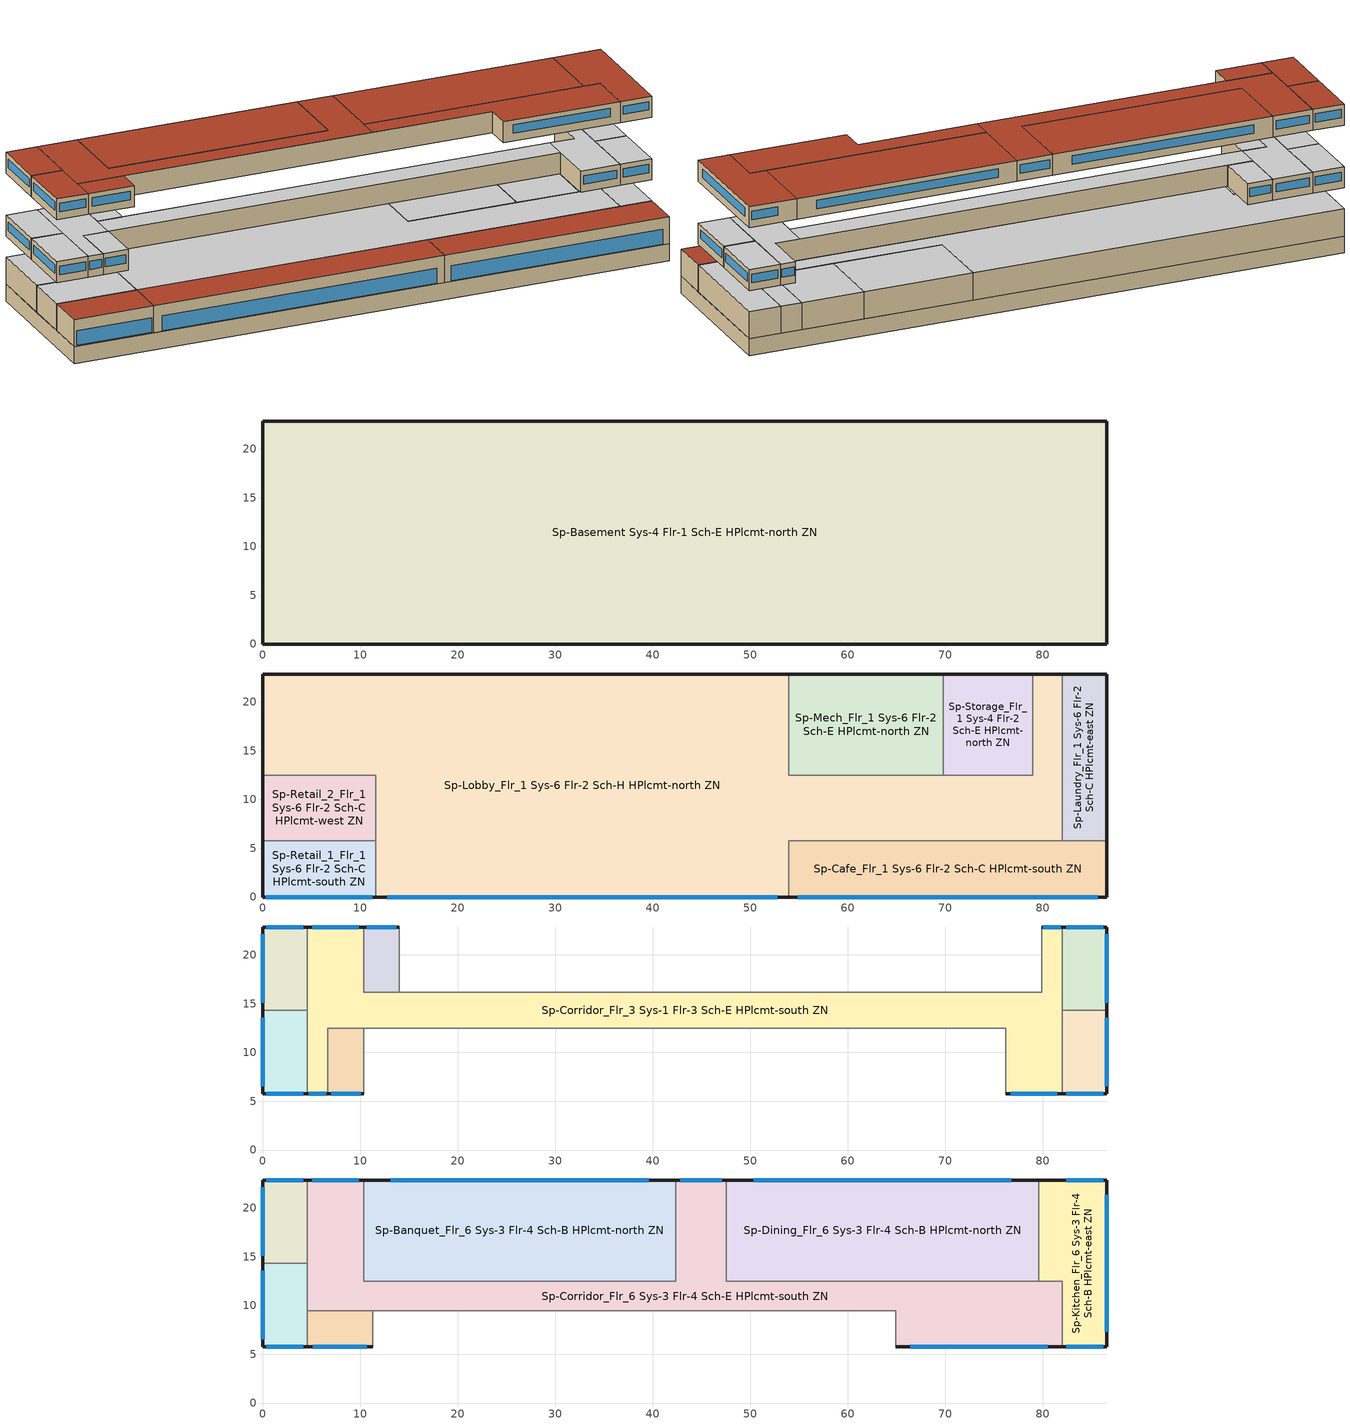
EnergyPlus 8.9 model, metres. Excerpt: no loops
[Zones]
Sp-Basement Sys-4 Flr-1 Sch-E HPlcmt-north ZN
 floor ground (BTAP-Grnd-Floor-Mass:U-0.757): 86.56,22.86 86.56,0 0,0 0,22.86 z-2.44
 wall ground (BTAP-Grnd-Roof-Mass:U-0.568): 86.56,0 86.56,22.86 0,22.86 0,0 86.56,0 z-2.44:0
Sp-Cafe_Flr_1 Sys-6 Flr-2 Sch-C HPlcmt-south ZN
 floor to Sp-Basement Sys-4 Flr-1 Sch-E HPlcmt-north ZN (BTAP-Int-Floor): 86.56,5.79 86.56,0 53.95,0 53.95,5.79 z0
 wall outside (BTAP-Ext-Wall-Mass:U-0.315): 53.95,0 86.56,0 86.56,5.79 z0:3.96
 wall to Sp-Lobby_Flr_1 Sys-6 Flr-2 Sch-H HPlcmt-north ZN (BTAP-Int-Wall): 81.99,5.79 53.95,5.79 53.95,0 z0:3.96
 wall to Sp-Laundry_Flr_1 Sys-6 Flr-2 Sch-C HPlcmt-east ZN (BTAP-Int-Wall): 86.56,5.79 81.99,5.79 z0:3.96
 window (BTAP-Ext-DaylightDiffuser:U=0.240 SHGC=0.600): 54.88,0 85.63,0 z0.15:2.29
 roof outside (BTAP-Ext-Roof-Metal:U-0.227): 86.56,0 86.56,5.79 53.95,5.79 53.95,0 z3.96
Sp-Laundry_Flr_1 Sys-6 Flr-2 Sch-C HPlcmt-east ZN
 floor to Sp-Basement Sys-4 Flr-1 Sch-E HPlcmt-north ZN (BTAP-Int-Floor): 86.56,22.86 86.56,5.79 81.99,5.79 81.99,22.86 z0
 wall outside (BTAP-Ext-Wall-Mass:U-0.315): 86.56,5.79 86.56,22.86 81.99,22.86 z0:3.96
 wall to Sp-Lobby_Flr_1 Sys-6 Flr-2 Sch-H HPlcmt-north ZN (BTAP-Int-Wall): 81.99,22.86 81.99,5.79 z0:3.96
 ceiling adiabatic (BTAP-Int-Wall): 86.56,5.79 86.56,22.86 81.99,22.86 81.99,5.79 z3.96
Sp-Lobby_Flr_1 Sys-6 Flr-2 Sch-H HPlcmt-north ZN
 floor to Sp-Basement Sys-4 Flr-1 Sch-E HPlcmt-north ZN (BTAP-Int-Floor): 53.95,22.86 53.95,0 11.58,0 11.58,12.5 0,12.5 0,22.86 z0; 81.99,22.86 81.99,5.79 53.95,5.79 53.95,12.5 78.94,12.5 78.94,22.86 z0
 wall outside (BTAP-Ext-Wall-Mass:U-0.315): 53.95,22.86 0,22.86 0,12.5 / 11.58,0 53.95,0 / 81.99,22.86 78.94,22.86 z0:3.96
 wall to Sp-Mech_Flr_1 Sys-6 Flr-2 Sch-E HPlcmt-north ZN (BTAP-Int-Wall): 69.8,12.5 53.95,12.5 53.95,22.86 z0:3.96
 wall to Sp-Retail_2_Flr_1 Sys-6 Flr-2 Sch-C HPlcmt-west ZN (BTAP-Int-Wall): 0,12.5 11.58,12.5 11.58,5.79 z0:3.96
 wall to Sp-Retail_1_Flr_1 Sys-6 Flr-2 Sch-C HPlcmt-south ZN (BTAP-Int-Wall): 11.58,5.79 11.58,0 z0:3.96
 wall to Sp-Storage_Flr_1 Sys-4 Flr-2 Sch-E HPlcmt-north ZN (BTAP-Int-Wall): 78.94,22.86 78.94,12.5 69.8,12.5 z0:3.96
 window (BTAP-Ext-DaylightDiffuser:U=0.240 SHGC=0.600): 12.79,0 52.74,0 z0.15:2.29
 ceiling adiabatic (BTAP-Int-Wall): 81.99,5.79 81.99,22.86 78.94,22.86 78.94,12.5 53.95,12.5 53.95,22.86 0,22.86 0,12.5 11.58,12.5 11.58,5.79 z3.96
 roof outside (BTAP-Ext-Roof-Metal:U-0.227): 53.95,0 53.95,5.79 11.58,5.79 11.58,0 z3.96
Sp-Mech_Flr_1 Sys-6 Flr-2 Sch-E HPlcmt-north ZN
 floor to Sp-Basement Sys-4 Flr-1 Sch-E HPlcmt-north ZN (BTAP-Int-Floor): 69.8,22.86 69.8,12.5 53.95,12.5 53.95,22.86 z0
 wall outside (BTAP-Ext-Wall-Mass:U-0.315): 69.8,22.86 53.95,22.86 z0:3.96
 wall to Sp-Storage_Flr_1 Sys-4 Flr-2 Sch-E HPlcmt-north ZN (BTAP-Int-Wall): 69.8,12.5 69.8,22.86 z0:3.96
 ceiling adiabatic (BTAP-Int-Wall): 69.8,12.5 69.8,22.86 53.95,22.86 53.95,12.5 z3.96
Sp-Retail_1_Flr_1 Sys-6 Flr-2 Sch-C HPlcmt-south ZN
 floor to Sp-Basement Sys-4 Flr-1 Sch-E HPlcmt-north ZN (BTAP-Int-Floor): 11.58,5.79 11.58,0 0,0 0,5.79 z0
 wall outside (BTAP-Ext-Wall-Mass:U-0.315): 0,5.79 0,0 11.58,0 z0:3.96
 wall to Sp-Retail_2_Flr_1 Sys-6 Flr-2 Sch-C HPlcmt-west ZN (BTAP-Int-Wall): 11.58,5.79 0,5.79 z0:3.96
 window (BTAP-Ext-DaylightDiffuser:U=0.240 SHGC=0.600): 0.33,0 11.25,0 z0.15:2.29
 roof outside (BTAP-Ext-Roof-Metal:U-0.227): 11.58,0 11.58,5.79 0,5.79 0,0 z3.96
Sp-Retail_2_Flr_1 Sys-6 Flr-2 Sch-C HPlcmt-west ZN
 floor to Sp-Basement Sys-4 Flr-1 Sch-E HPlcmt-north ZN (BTAP-Int-Floor): 11.58,12.5 11.58,5.79 0,5.79 0,12.5 z0
 wall outside (BTAP-Ext-Wall-Mass:U-0.315): 0,12.5 0,5.79 z0:3.96
 ceiling adiabatic (BTAP-Int-Wall): 11.58,5.79 11.58,12.5 0,12.5 0,5.79 z3.96
Sp-Storage_Flr_1 Sys-4 Flr-2 Sch-E HPlcmt-north ZN
 floor to Sp-Basement Sys-4 Flr-1 Sch-E HPlcmt-north ZN (BTAP-Int-Floor): 78.94,22.86 78.94,12.5 69.8,12.5 69.8,22.86 z0
 wall outside (BTAP-Ext-Wall-Mass:U-0.315): 78.94,22.86 69.8,22.86 z0:3.96
 ceiling adiabatic (BTAP-Int-Wall): 78.94,12.5 78.94,22.86 69.8,22.86 69.8,12.5 z3.96
Sp-Corridor_Flr_3 Sys-1 Flr-3 Sch-E HPlcmt-south ZN
 floor adiabatic (BTAP-Int-Wall): 10.36,22.86 10.36,12.5 6.71,12.5 6.71,5.79 4.57,5.79 4.57,22.86 z7.01; 76.2,16.15 76.2,12.5 10.36,12.5 10.36,16.15 z7.01; 81.99,22.86 81.99,5.79 76.2,5.79 76.2,16.15 79.86,16.15 79.86,22.86 z7.01
 wall outside (BTAP-Ext-Wall-Mass:U-0.315): 10.36,22.86 4.57,22.86 / 4.57,5.79 6.71,5.79 / 81.99,22.86 79.86,22.86 / 76.2,5.79 81.99,5.79 z7.01:10.06
 wall adiabatic (BTAP-Int-Wall): 79.86,22.86 79.86,16.15 14.02,16.15 10.36,16.15 10.36,22.86 / 6.71,5.79 6.71,12.5 10.36,12.5 76.2,12.5 76.2,5.79 z7.01:10.06
 wall to Sp-Room_5_Flr_3 Sys-1 Flr-3 Sch-F HPlcmt-east ZN (BTAP-Int-Wall): 81.99,5.79 81.99,14.33 z7.01:10.06
 wall to Sp-Room_1_Flr_3 Sys-1 Flr-3 Sch-F HPlcmt-west ZN (BTAP-Int-Wall): 4.57,14.33 4.57,5.79 z7.01:10.06
 wall to Sp-Room_6_Flr_3 Sys-1 Flr-3 Sch-F HPlcmt-east ZN (BTAP-Int-Wall): 81.99,14.33 81.99,22.86 z7.01:10.06
 wall to Sp-Room_2_Flr_3 Sys-1 Flr-3 Sch-F HPlcmt-west ZN (BTAP-Int-Wall): 4.57,22.86 4.57,14.33 z7.01:10.06
 window (BTAP-Ext-DaylightDiffuser:U=0.240 SHGC=0.600): 9.86,22.86 5.08,22.86 / 4.76,5.79 6.52,5.79 / 81.81,22.86 80.04,22.86 / 76.71,5.79 81.48,5.79 z8.11:9.33
 ceiling adiabatic (BTAP-Int-Wall): 6.71,5.79 6.71,12.5 10.36,12.5 10.36,22.86 4.57,22.86 4.57,5.79 z10.06; 76.2,12.5 76.2,16.15 10.36,16.15 10.36,12.5 z10.06; 81.99,5.79 81.99,22.86 79.86,22.86 79.86,16.15 76.2,16.15 76.2,5.79 z10.06
Sp-Room_1_Flr_3 Sys-1 Flr-3 Sch-F HPlcmt-west ZN
 floor adiabatic (BTAP-Int-Wall): 4.57,14.33 4.57,5.79 0,5.79 0,14.33 z7.01
 wall outside (BTAP-Ext-Wall-Mass:U-0.315): 0,14.33 0,5.79 4.57,5.79 z7.01:10.06
 wall to Sp-Room_2_Flr_3 Sys-1 Flr-3 Sch-F HPlcmt-west ZN (BTAP-Int-Wall): 4.57,14.33 0,14.33 z7.01:10.06
 window (BTAP-Ext-DaylightDiffuser:U=0.240 SHGC=0.600): 0.4,5.79 4.17,5.79 / 0,13.58 0,6.54 z8.11:9.33
 ceiling adiabatic (BTAP-Int-Wall): 4.57,5.79 4.57,14.33 0,14.33 0,5.79 z10.06
Sp-Room_2_Flr_3 Sys-1 Flr-3 Sch-F HPlcmt-west ZN
 floor adiabatic (BTAP-Int-Wall): 4.57,22.86 4.57,14.33 0,14.33 0,22.86 z7.01
 wall outside (BTAP-Ext-Wall-Mass:U-0.315): 4.57,22.86 0,22.86 0,14.33 z7.01:10.06
 window (BTAP-Ext-DaylightDiffuser:U=0.240 SHGC=0.600): 4.17,22.86 0.4,22.86 / 0,22.11 0,15.07 z8.11:9.33
 ceiling adiabatic (BTAP-Int-Wall): 4.57,14.33 4.57,22.86 0,22.86 0,14.33 z10.06
Sp-Room_3_Mult19_Flr_3 Sys-1 Flr-3 Sch-F HPlcmt-south ZN
 floor adiabatic (BTAP-Int-Wall): 10.36,12.5 10.36,5.79 6.71,5.79 6.71,12.5 z7.01
 wall outside (BTAP-Ext-Wall-Mass:U-0.315): 6.71,5.79 10.36,5.79 z7.01:10.06
 wall adiabatic (BTAP-Int-Wall): 10.36,5.79 10.36,12.5 6.71,12.5 6.71,5.79 z7.01:10.06
 window (BTAP-Ext-DaylightDiffuser:U=0.240 SHGC=0.600): 7.03,5.79 10.04,5.79 z8.11:9.33
 ceiling adiabatic (BTAP-Int-Wall): 10.36,5.79 10.36,12.5 6.71,12.5 6.71,5.79 z10.06
Sp-Room_4_Mult19_Flr_3 Sys-1 Flr-3 Sch-F HPlcmt-north ZN
 floor adiabatic (BTAP-Int-Wall): 14.02,22.86 14.02,16.15 10.36,16.15 10.36,22.86 z7.01
 wall outside (BTAP-Ext-Wall-Mass:U-0.315): 14.02,22.86 10.36,22.86 z7.01:10.06
 wall adiabatic (BTAP-Int-Wall): 10.36,22.86 10.36,16.15 14.02,16.15 14.02,22.86 z7.01:10.06
 window (BTAP-Ext-DaylightDiffuser:U=0.240 SHGC=0.600): 13.7,22.86 10.68,22.86 z8.11:9.33
 ceiling adiabatic (BTAP-Int-Wall): 14.02,16.15 14.02,22.86 10.36,22.86 10.36,16.15 z10.06
Sp-Room_5_Flr_3 Sys-1 Flr-3 Sch-F HPlcmt-east ZN
 floor adiabatic (BTAP-Int-Wall): 86.56,14.33 86.56,5.79 81.99,5.79 81.99,14.33 z7.01
 wall outside (BTAP-Ext-Wall-Mass:U-0.315): 81.99,5.79 86.56,5.79 86.56,14.33 z7.01:10.06
 wall to Sp-Room_6_Flr_3 Sys-1 Flr-3 Sch-F HPlcmt-east ZN (BTAP-Int-Wall): 86.56,14.33 81.99,14.33 z7.01:10.06
 window (BTAP-Ext-DaylightDiffuser:U=0.240 SHGC=0.600): 86.56,6.54 86.56,13.58 / 82.39,5.79 86.16,5.79 z8.11:9.33
 ceiling adiabatic (BTAP-Int-Wall): 86.56,5.79 86.56,14.33 81.99,14.33 81.99,5.79 z10.06
Sp-Room_6_Flr_3 Sys-1 Flr-3 Sch-F HPlcmt-east ZN
 floor adiabatic (BTAP-Int-Wall): 86.56,22.86 86.56,14.33 81.99,14.33 81.99,22.86 z7.01
 wall outside (BTAP-Ext-Wall-Mass:U-0.315): 86.56,14.33 86.56,22.86 81.99,22.86 z7.01:10.06
 window (BTAP-Ext-DaylightDiffuser:U=0.240 SHGC=0.600): 86.56,15.07 86.56,22.11 / 86.16,22.86 82.39,22.86 z8.11:9.33
 ceiling adiabatic (BTAP-Int-Wall): 86.56,14.33 86.56,22.86 81.99,22.86 81.99,14.33 z10.06
Sp-Banquet_Flr_6 Sys-3 Flr-4 Sch-B HPlcmt-north ZN
 floor adiabatic (BTAP-Int-Wall): 42.37,22.86 42.37,12.5 10.36,12.5 10.36,22.86 z16.15
 wall outside (BTAP-Ext-Wall-Mass:U-0.315): 42.37,22.86 10.36,22.86 z16.15:19.2
 wall to Sp-Corridor_Flr_6 Sys-3 Flr-4 Sch-E HPlcmt-south ZN (BTAP-Int-Wall): 10.36,22.86 10.36,12.5 42.37,12.5 42.37,22.86 z16.15:19.2
 window (BTAP-Ext-DaylightDiffuser:U=0.240 SHGC=0.600): 39.57,22.86 13.16,22.86 z17.26:18.48
 roof outside (BTAP-Ext-Roof-Metal:U-0.227): 42.37,12.5 42.37,22.86 10.36,22.86 10.36,12.5 z19.2
Sp-Corridor_Flr_6 Sys-3 Flr-4 Sch-E HPlcmt-south ZN
 floor adiabatic (BTAP-Int-Wall): 47.55,22.86 47.55,12.5 81.99,12.5 81.99,5.79 64.92,5.79 64.92,9.45 4.57,9.45 4.57,22.86 10.36,22.86 10.36,12.5 42.37,12.5 42.37,22.86 z16.15
 wall outside (BTAP-Ext-Wall-Mass:U-0.315): 10.36,22.86 4.57,22.86 / 47.55,22.86 42.37,22.86 / 64.92,5.79 81.99,5.79 z16.15:19.2
 wall adiabatic (BTAP-Int-Wall): 4.57,9.45 11.28,9.45 64.92,9.45 64.92,5.79 z16.15:19.2
 wall to Sp-Dining_Flr_6 Sys-3 Flr-4 Sch-B HPlcmt-north ZN (BTAP-Int-Wall): 79.55,12.5 47.55,12.5 47.55,22.86 z16.15:19.2
 wall to Sp-Room_1_Flr_6 Sys-1 Flr-4 Sch-F HPlcmt-west ZN (BTAP-Int-Wall): 4.57,14.33 4.57,9.45 z16.15:19.2
 wall to Sp-Kitchen_Flr_6 Sys-3 Flr-4 Sch-B HPlcmt-east ZN (BTAP-Int-Wall): 81.99,5.79 81.99,12.5 79.55,12.5 z16.15:19.2
 wall to Sp-Room_2_Flr_6 Sys-1 Flr-4 Sch-F HPlcmt-west ZN (BTAP-Int-Wall): 4.57,22.86 4.57,14.33 z16.15:19.2
 window (BTAP-Ext-DaylightDiffuser:U=0.240 SHGC=0.600): 9.86,22.86 5.08,22.86 / 47.09,22.86 42.82,22.86 / 66.42,5.79 80.5,5.79 z17.26:18.48
 roof outside (BTAP-Ext-Roof-Metal:U-0.227): 47.55,9.45 47.55,22.86 42.37,22.86 42.37,12.5 10.36,12.5 10.36,22.86 4.57,22.86 4.57,9.45 z19.2; 81.99,5.79 81.99,12.5 47.55,12.5 47.55,9.45 64.92,9.45 64.92,5.79 z19.2
Sp-Dining_Flr_6 Sys-3 Flr-4 Sch-B HPlcmt-north ZN
 floor adiabatic (BTAP-Int-Wall): 79.55,22.86 79.55,12.5 47.55,12.5 47.55,22.86 z16.15
 wall outside (BTAP-Ext-Wall-Mass:U-0.315): 79.55,22.86 47.55,22.86 z16.15:19.2
 wall to Sp-Kitchen_Flr_6 Sys-3 Flr-4 Sch-B HPlcmt-east ZN (BTAP-Int-Wall): 79.55,12.5 79.55,22.86 z16.15:19.2
 window (BTAP-Ext-DaylightDiffuser:U=0.240 SHGC=0.600): 76.75,22.86 50.35,22.86 z17.26:18.48
 roof outside (BTAP-Ext-Roof-Metal:U-0.227): 79.55,12.5 79.55,22.86 47.55,22.86 47.55,12.5 z19.2
Sp-Kitchen_Flr_6 Sys-3 Flr-4 Sch-B HPlcmt-east ZN
 floor adiabatic (BTAP-Int-Wall): 86.56,22.86 86.56,5.79 81.99,5.79 81.99,12.5 79.55,12.5 79.55,22.86 z16.15
 wall outside (BTAP-Ext-Wall-Mass:U-0.315): 81.99,5.79 86.56,5.79 86.56,22.86 79.55,22.86 z16.15:19.2
 window (BTAP-Ext-DaylightDiffuser:U=0.240 SHGC=0.600): 82.39,5.79 86.16,5.79 / 86.56,7.29 86.56,21.37 / 86.16,22.86 82.39,22.86 z17.26:18.48
 roof outside (BTAP-Ext-Roof-Metal:U-0.227): 86.56,5.79 86.56,22.86 79.55,22.86 79.55,12.5 81.99,12.5 81.99,5.79 z19.2
Sp-Room_1_Flr_6 Sys-1 Flr-4 Sch-F HPlcmt-west ZN
 floor adiabatic (BTAP-Int-Wall): 4.57,14.33 4.57,5.79 0,5.79 0,14.33 z16.15
 wall outside (BTAP-Ext-Wall-Mass:U-0.315): 0,14.33 0,5.79 4.57,5.79 z16.15:19.2
 wall adiabatic (BTAP-Int-Wall): 4.57,5.79 4.57,9.45 z16.15:19.2
 wall to Sp-Room_2_Flr_6 Sys-1 Flr-4 Sch-F HPlcmt-west ZN (BTAP-Int-Wall): 4.57,14.33 0,14.33 z16.15:19.2
 window (BTAP-Ext-DaylightDiffuser:U=0.240 SHGC=0.600): 0.4,5.79 4.17,5.79 / 0,13.58 0,6.54 z17.26:18.48
 roof outside (BTAP-Ext-Roof-Metal:U-0.227): 4.57,5.79 4.57,14.33 0,14.33 0,5.79 z19.2
Sp-Room_2_Flr_6 Sys-1 Flr-4 Sch-F HPlcmt-west ZN
 floor adiabatic (BTAP-Int-Wall): 4.57,22.86 4.57,14.33 0,14.33 0,22.86 z16.15
 wall outside (BTAP-Ext-Wall-Mass:U-0.315): 4.57,22.86 0,22.86 0,14.33 z16.15:19.2
 window (BTAP-Ext-DaylightDiffuser:U=0.240 SHGC=0.600): 4.17,22.86 0.4,22.86 / 0,22.11 0,15.07 z17.26:18.48
 roof outside (BTAP-Ext-Roof-Metal:U-0.227): 4.57,14.33 4.57,22.86 0,22.86 0,14.33 z19.2
Sp-Room_3_Mult9_Flr_6 Sys-1 Flr-4 Sch-F HPlcmt-south ZN
 floor adiabatic (BTAP-Int-Wall): 11.28,9.45 11.28,5.79 4.57,5.79 4.57,9.45 z16.15
 wall outside (BTAP-Ext-Wall-Mass:U-0.315): 4.57,5.79 11.28,5.79 z16.15:19.2
 wall adiabatic (BTAP-Int-Wall): 11.28,5.79 11.28,9.45 4.57,9.45 4.57,5.79 z16.15:19.2
 window (BTAP-Ext-DaylightDiffuser:U=0.240 SHGC=0.600): 5.16,5.79 10.69,5.79 z17.26:18.48
 roof outside (BTAP-Ext-Roof-Metal:U-0.227): 11.28,5.79 11.28,9.45 4.57,9.45 4.57,5.79 z19.2
[Building]
LargeHotel-CAN_BC_Vancouver.Intl.AP.718920_CWEC2016.epw created: 2018-09-18 17:19:42 +0000: North Axis {deg}=0; Terrain=City; Loads Convergence Tolerance Value=0.04; Temperature Convergence Tolerance Value {deltaC}=0.2; Solar Distribution=FullInteriorAndExterior; Maximum Number of Warmup Days=25; Minimum Number of Warmup Days=6
[Site:Location]
Vancouver Intl AP_BC_CAN: Latitude {deg}=49.195; Longitude {deg}=-123.184; Time Zone {hr}=-8; Elevation {m}=4.3
[Site:GroundTemperature:BuildingSurface]
19.527, 19.502, 19.536, 19.598, 20.002, 21.64, 22.225, 22.375, 21.449, 20.121, 19.802, 19.633
[Site:WaterMainsTemperature]
Calculation Method=Correlation; Annual Average Outdoor Air Temperature {C}=10.4083; Maximum Difference In Monthly Average Outdoor Air Temperatures {deltaC}=14.1
[SizingPeriod:DesignDay] Day of Month=21; Dry-Bulb Temperature Range Modifier Type=DefaultMultipliers; Humidity Condition Type=Wetbulb; Barometric Pressure {Pa}=101273; Rain Indicator=No; Snow Indicator=No; Daylight Saving Time Indicator=No
Name | Month | Day Type | Maximum Dry-Bulb Temperature {C} | Daily Dry-Bulb Temperature Range {deltaC} | Wetbulb or DewPoint at Maximum Dry-Bulb {C} | Wind Speed {m/s} | Wind Direction {deg} | Solar Model Indicator | ASHRAE Clear Sky Optical Depth for Beam Irradiance (taub) | ASHRAE Clear Sky Optical Depth for Diffuse Irradiance (taud) | Sky Clearness
Vancouver Intl AP Ann Clg .4% Condns DB=>MWB | 7 | SummerDesignDay | 25.1 | 7.6 | 18.5 | 3.7 | 300 | ASHRAETau | 0.359 | 2.485
Vancouver Intl AP Ann Htg 99.6% Condns DB | 12 | WinterDesignDay | -6.1 | 0 | -6.1 | 3 | 100 | ASHRAEClearSky |  |  | 0
[Material] Thermal Absorptance=0.9
Name | Roughness | Thickness {m} | Conductivity {W/m-K} | Density {kg/m3} | Specific Heat {J/kg-K} | Solar Absorptance | Visible Absorptance
1/2IN Gypsum | Smooth | 0.0127 | 0.16 | 784.9 | 830 | 0.4 | 0.4
100mm Normalweight concrete floor | MediumSmooth | 0.1016 | 2.31 | 2322 | 832 | 0.7 | 0.7
1IN Stucco | Smooth | 0.0253 | 0.6918 | 1858 | 837 | 0.7 | 0.92
6 in. Normalweight Concrete Floor | MediumRough | 0.1524 | 2.31 | 2322 | 832 | 0.7 | 0.7
8IN CONCRETE HW RefBldg | Rough | 0.2032 | 1.311 | 2240 | 836.8 | 0.7 | 0.7
G01 13mm gypsum board | Smooth | 0.0127 | 0.16 | 800 | 1090 | 0.7 | 0.5
Metal Roof Surface | Smooth | 0.0008 | 45.28 | 7824 | 500 | 0.7 | 0.7
[Material:NoMass] Roughness=Smooth; Thermal Absorptance=0.9; Solar Absorptance=0.7
Name | Thermal Resistance {m2-K/W} | Visible Absorptance
Typical Carpet Pad | 0.21648 | 0.8
Typical Carpet Pad 2 | 1.25503 | 0.8
Typical Carpet Pad 3 | 1.69459 | 0.8
Typical Insulation 2 | 2.90366 | 0.7
Typical Insulation 3 | 4.40527 | 0.7
[WindowMaterial:SimpleGlazingSystem]
SimpleGlazing:U=0.240 SHGC=0.600: U-Factor {W/m2-K}=2.4; Solar Heat Gain Coefficient=0.6; Visible Transmittance=0.21
[Construction]
BTAP-Ext-DaylightDiffuser:U=0.240 SHGC=0.600: SimpleGlazing:U=0.240 SHGC=0.600
BTAP-Ext-Roof-Metal:U-0.227: Metal Roof Surface, Typical Insulation 3
BTAP-Ext-Wall-Mass:U-0.315: 1IN Stucco, 8IN CONCRETE HW RefBldg, Typical Insulation 2, 1/2IN Gypsum
BTAP-Grnd-Floor-Mass:U-0.757: 6 in. Normalweight Concrete Floor, Typical Carpet Pad 2
BTAP-Grnd-Roof-Mass:U-0.568: 6 in. Normalweight Concrete Floor, Typical Carpet Pad 3
BTAP-Int-Floor: 100mm Normalweight concrete floor, Typical Carpet Pad
BTAP-Int-Wall: G01 13mm gypsum board, G01 13mm gypsum board
[Zone] Part of Total Floor Area=Yes
Name | Multiplier
Sp-Banquet_Flr_6 Sys-3 Flr-4 Sch-B HPlcmt-north ZN; Sp-Basement Sys-4 Flr-1 Sch-E HPlcmt-north ZN; Sp-Cafe_Flr_1 Sys-6 Flr-2 Sch-C HPlcmt-south ZN; Sp-Corridor_Flr_6 Sys-3 Flr-4 Sch-E HPlcmt-south ZN; Sp-Dining_Flr_6 Sys-3 Flr-4 Sch-B HPlcmt-north ZN; Sp-Kitchen_Flr_6 Sys-3 Flr-4 Sch-B HPlcmt-east ZN; Sp-Laundry_Flr_1 Sys-6 Flr-2 Sch-C HPlcmt-east ZN; Sp-Lobby_Flr_1 Sys-6 Flr-2 Sch-H HPlcmt-north ZN; Sp-Mech_Flr_1 Sys-6 Flr-2 Sch-E HPlcmt-north ZN; Sp-Retail_1_Flr_1 Sys-6 Flr-2 Sch-C HPlcmt-south ZN; Sp-Retail_2_Flr_1 Sys-6 Flr-2 Sch-C HPlcmt-west ZN; Sp-Room_1_Flr_6 Sys-1 Flr-4 Sch-F HPlcmt-west ZN; Sp-Room_2_Flr_6 Sys-1 Flr-4 Sch-F HPlcmt-west ZN; Sp-Storage_Flr_1 Sys-4 Flr-2 Sch-E HPlcmt-north ZN
Sp-Corridor_Flr_3 Sys-1 Flr-3 Sch-E HPlcmt-south ZN; Sp-Room_1_Flr_3 Sys-1 Flr-3 Sch-F HPlcmt-west ZN; Sp-Room_2_Flr_3 Sys-1 Flr-3 Sch-F HPlcmt-west ZN; Sp-Room_5_Flr_3 Sys-1 Flr-3 Sch-F HPlcmt-east ZN; Sp-Room_6_Flr_3 Sys-1 Flr-3 Sch-F HPlcmt-east ZN | 4
Sp-Room_3_Mult19_Flr_3 Sys-1 Flr-3 Sch-F HPlcmt-south ZN; Sp-Room_4_Mult19_Flr_3 Sys-1 Flr-3 Sch-F HPlcmt-north ZN | 76
Sp-Room_3_Mult9_Flr_6 Sys-1 Flr-4 Sch-F HPlcmt-south ZN | 9
[ZoneInfiltration:DesignFlowRate] Schedule=Always On Discrete; Design Flow Rate Calculation Method=Flow/ExteriorArea; Flow per Exterior Surface Area {m3/s-m2}=0.00025; Constant Term Coefficient=0; Temperature Term Coefficient=0; Velocity Term Coefficient=0.224; Velocity Squared Term Coefficient=0
Name | Zone or ZoneList
Banquet_Flr_6 Infiltration | Sp-Banquet_Flr_6 Sys-3 Flr-4 Sch-B HPlcmt-north ZN
Cafe_Flr_1 Infiltration | Sp-Cafe_Flr_1 Sys-6 Flr-2 Sch-C HPlcmt-south ZN
Corridor_Flr_3 Infiltration | Sp-Corridor_Flr_3 Sys-1 Flr-3 Sch-E HPlcmt-south ZN
Corridor_Flr_6 Infiltration | Sp-Corridor_Flr_6 Sys-3 Flr-4 Sch-E HPlcmt-south ZN
Dining_Flr_6 Infiltration | Sp-Dining_Flr_6 Sys-3 Flr-4 Sch-B HPlcmt-north ZN
Kitchen_Flr_6 Infiltration | Sp-Kitchen_Flr_6 Sys-3 Flr-4 Sch-B HPlcmt-east ZN
Laundry_Flr_1 Infiltration | Sp-Laundry_Flr_1 Sys-6 Flr-2 Sch-C HPlcmt-east ZN
Lobby_Flr_1 Infiltration | Sp-Lobby_Flr_1 Sys-6 Flr-2 Sch-H HPlcmt-north ZN
Mech_Flr_1 Infiltration | Sp-Mech_Flr_1 Sys-6 Flr-2 Sch-E HPlcmt-north ZN
Retail_1_Flr_1 Infiltration | Sp-Retail_1_Flr_1 Sys-6 Flr-2 Sch-C HPlcmt-south ZN
Retail_2_Flr_1 Infiltration | Sp-Retail_2_Flr_1 Sys-6 Flr-2 Sch-C HPlcmt-west ZN
Room_1_Flr_3 Infiltration | Sp-Room_1_Flr_3 Sys-1 Flr-3 Sch-F HPlcmt-west ZN
Room_1_Flr_6 Infiltration | Sp-Room_1_Flr_6 Sys-1 Flr-4 Sch-F HPlcmt-west ZN
Room_2_Flr_3 Infiltration | Sp-Room_2_Flr_3 Sys-1 Flr-3 Sch-F HPlcmt-west ZN
Room_2_Flr_6 Infiltration | Sp-Room_2_Flr_6 Sys-1 Flr-4 Sch-F HPlcmt-west ZN
Room_3_Mult19_Flr_3 Infiltration | Sp-Room_3_Mult19_Flr_3 Sys-1 Flr-3 Sch-F HPlcmt-south ZN
Room_3_Mult9_Flr_6 Infiltration | Sp-Room_3_Mult9_Flr_6 Sys-1 Flr-4 Sch-F HPlcmt-south ZN
Room_4_Mult19_Flr_3 Infiltration | Sp-Room_4_Mult19_Flr_3 Sys-1 Flr-3 Sch-F HPlcmt-north ZN
Room_5_Flr_3 Infiltration | Sp-Room_5_Flr_3 Sys-1 Flr-3 Sch-F HPlcmt-east ZN
Room_6_Flr_3 Infiltration | Sp-Room_6_Flr_3 Sys-1 Flr-3 Sch-F HPlcmt-east ZN
Storage_Flr_1 Infiltration | Sp-Storage_Flr_1 Sys-4 Flr-2 Sch-E HPlcmt-north ZN
[AvailabilityManager:NightCycle] Applicability Schedule=Always On Discrete; Control Type=CycleOnAny; Thermostat Tolerance {deltaC}=1; Cycling Run Time Control Type=FixedRunTime; Cycling Run Time {s}=3600
Name | Fan Schedule
Availability Manager Night Cycle 1 | Make-up air unit Occ Sch
Availability Manager Night Cycle 2 | Sp-Banquet_Flr_6 Sys-3 Flr-4 Sch-B HPlcmt-north ZN NECB System 3 PSZ Occ Sch
Availability Manager Night Cycle 3 | Sp-Basement Sys-4 Flr-1 Sch-E HPlcmt-north ZN NECB System 4 PSZ Occ Sch
Availability Manager Night Cycle 4 | Sp-Corridor_Flr_6 Sys-3 Flr-4 Sch-E HPlcmt-south ZN NECB System 3 PSZ Occ Sch
Availability Manager Night Cycle 5 | Sp-Dining_Flr_6 Sys-3 Flr-4 Sch-B HPlcmt-north ZN NECB System 3 PSZ Occ Sch
Availability Manager Night Cycle 6 | Sp-Kitchen_Flr_6 Sys-3 Flr-4 Sch-B HPlcmt-east ZN NECB System 3 PSZ Occ Sch
Availability Manager Night Cycle 7 | VAV with Reheat Occ Sch
[AvailabilityManager:Scheduled] Schedule=Always On Discrete
Air Loop HVAC Outdoor Air System 1 Availability Manager; Air Loop HVAC Outdoor Air System 2 Availability Manager; Air Loop HVAC Outdoor Air System 6 Availability Manager; Air Loop HVAC Outdoor Air System 5 Availability Manager; Air Loop HVAC Outdoor Air System 3 Availability Manager; Air Loop HVAC Outdoor Air System 4 Availability Manager; Sp-Storage_Flr_1 Sys-4 Flr-2 Sch-E HPlcmt-north ZN NECB System 4 PSZ Availability Manager; Air Loop HVAC Outdoor Air System 7 Availability Manager; Air Loop HVAC Outdoor Air System 8 Availability Manager
[Schedule:Day:Interval]
Sp-Banquet_Flr_6 Sys-3 Flr-4 Sch-B HPlcmt-north ZN NECB System 3 PSZ Occ Sch Sunday; Sp-Dining_Flr_6 Sys-3 Flr-4 Sch-B HPlcmt-north ZN NECB System 3 PSZ Occ Sch Sunday; Sp-Kitchen_Flr_6 Sys-3 Flr-4 Sch-B HPlcmt-east ZN NECB System 3 PSZ Occ Sch Sunday: No, 01:00, 0, 02:00, 1, 11:00, 0, 23:00, 1, 24:00, 0
Sp-Banquet_Flr_6 Sys-3 Flr-4 Sch-B HPlcmt-north ZN NECB System 3 PSZ Occ Sch Monday; Sp-Banquet_Flr_6 Sys-3 Flr-4 Sch-B HPlcmt-north ZN NECB System 3 PSZ Occ Sch Tuesday; Sp-Banquet_Flr_6 Sys-3 Flr-4 Sch-B HPlcmt-north ZN NECB System 3 PSZ Occ Sch Wednesday; Sp-Banquet_Flr_6 Sys-3 Flr-4 Sch-B HPlcmt-north ZN NECB System 3 PSZ Occ Sch Thursday; Sp-Banquet_Flr_6 Sys-3 Flr-4 Sch-B HPlcmt-north ZN NECB System 3 PSZ Occ Sch Friday; Sp-Dining_Flr_6 Sys-3 Flr-4 Sch-B HPlcmt-north ZN NECB System 3 PSZ Occ Sch Monday; Sp-Dining_Flr_6 Sys-3 Flr-4 Sch-B HPlcmt-north ZN NECB System 3 PSZ Occ Sch Tuesday; Sp-Dining_Flr_6 Sys-3 Flr-4 Sch-B HPlcmt-north ZN NECB System 3 PSZ Occ Sch Wednesday; Sp-Dining_Flr_6 Sys-3 Flr-4 Sch-B HPlcmt-north ZN NECB System 3 PSZ Occ Sch Thursday; Sp-Dining_Flr_6 Sys-3 Flr-4 Sch-B HPlcmt-north ZN NECB System 3 PSZ Occ Sch Friday; Sp-Kitchen_Flr_6 Sys-3 Flr-4 Sch-B HPlcmt-east ZN NECB System 3 PSZ Occ Sch Monday; Sp-Kitchen_Flr_6 Sys-3 Flr-4 Sch-B HPlcmt-east ZN NECB System 3 PSZ Occ Sch Tuesday; Sp-Kitchen_Flr_6 Sys-3 Flr-4 Sch-B HPlcmt-east ZN NECB System 3 PSZ Occ Sch Wednesday; Sp-Kitchen_Flr_6 Sys-3 Flr-4 Sch-B HPlcmt-east ZN NECB System 3 PSZ Occ Sch Thursday; Sp-Kitchen_Flr_6 Sys-3 Flr-4 Sch-B HPlcmt-east ZN NECB System 3 PSZ Occ Sch Friday: No, 01:00, 1, 10:00, 0, 24:00, 1
Sp-Banquet_Flr_6 Sys-3 Flr-4 Sch-B HPlcmt-north ZN NECB System 3 PSZ Occ Sch Saturday; Sp-Dining_Flr_6 Sys-3 Flr-4 Sch-B HPlcmt-north ZN NECB System 3 PSZ Occ Sch Saturday; Sp-Kitchen_Flr_6 Sys-3 Flr-4 Sch-B HPlcmt-east ZN NECB System 3 PSZ Occ Sch Saturday: No, 02:00, 1, 10:00, 0, 24:00, 1
Sp-Banquet_Flr_6 Sys-3 Flr-4 Sch-B HPlcmt-north ZN NECB System 3 PSZ Occ Sch Default; Sp-Banquet_Flr_6 Sys-3 Flr-4 Sch-B HPlcmt-north ZN NECB System 3 PSZ Occ Sch Summer Design Day; Sp-Banquet_Flr_6 Sys-3 Flr-4 Sch-B HPlcmt-north ZN NECB System 3 PSZ Occ Sch Winter Design Day; Sp-Basement Sys-4 Flr-1 Sch-E HPlcmt-north ZN NECB System 4 PSZ Occ Sch Default; Sp-Basement Sys-4 Flr-1 Sch-E HPlcmt-north ZN NECB System 4 PSZ Occ Sch Summer Design Day; Sp-Basement Sys-4 Flr-1 Sch-E HPlcmt-north ZN NECB System 4 PSZ Occ Sch Winter Design Day; VAV with Reheat Occ Sch Sunday; VAV with Reheat Occ Sch Monday; VAV with Reheat Occ Sch Tuesday; VAV with Reheat Occ Sch Wednesday; VAV with Reheat Occ Sch Thursday; VAV with Reheat Occ Sch Friday; VAV with Reheat Occ Sch Saturday; VAV with Reheat Occ Sch Default; VAV with Reheat Occ Sch Summer Design Day; VAV with Reheat Occ Sch Winter Design Day; Make-up air unit Occ Sch Monday; Make-up air unit Occ Sch Tuesday; Make-up air unit Occ Sch Wednesday; Make-up air unit Occ Sch Thursday; Make-up air unit Occ Sch Friday; Make-up air unit Occ Sch Default; Make-up air unit Occ Sch Summer Design Day; Make-up air unit Occ Sch Winter Design Day; Sp-Corridor_Flr_6 Sys-3 Flr-4 Sch-E HPlcmt-south ZN NECB System 3 PSZ Occ Sch Default; Sp-Corridor_Flr_6 Sys-3 Flr-4 Sch-E HPlcmt-south ZN NECB System 3 PSZ Occ Sch Summer Design Day; Sp-Corridor_Flr_6 Sys-3 Flr-4 Sch-E HPlcmt-south ZN NECB System 3 PSZ Occ Sch Winter Design Day; Sp-Dining_Flr_6 Sys-3 Flr-4 Sch-B HPlcmt-north ZN NECB System 3 PSZ Occ Sch Default; Sp-Dining_Flr_6 Sys-3 Flr-4 Sch-B HPlcmt-north ZN NECB System 3 PSZ Occ Sch Summer Design Day; Sp-Dining_Flr_6 Sys-3 Flr-4 Sch-B HPlcmt-north ZN NECB System 3 PSZ Occ Sch Winter Design Day; Sp-Kitchen_Flr_6 Sys-3 Flr-4 Sch-B HPlcmt-east ZN NECB System 3 PSZ Occ Sch Default; Sp-Kitchen_Flr_6 Sys-3 Flr-4 Sch-B HPlcmt-east ZN NECB System 3 PSZ Occ Sch Summer Design Day; Sp-Kitchen_Flr_6 Sys-3 Flr-4 Sch-B HPlcmt-east ZN NECB System 3 PSZ Occ Sch Winter Design Day: No, 24:00, 1
Sp-Basement Sys-4 Flr-1 Sch-E HPlcmt-north ZN NECB System 4 PSZ Occ Sch Sunday; Sp-Corridor_Flr_6 Sys-3 Flr-4 Sch-E HPlcmt-south ZN NECB System 3 PSZ Occ Sch Sunday: No, 24:00, 0
Sp-Basement Sys-4 Flr-1 Sch-E HPlcmt-north ZN NECB System 4 PSZ Occ Sch Monday; Sp-Basement Sys-4 Flr-1 Sch-E HPlcmt-north ZN NECB System 4 PSZ Occ Sch Tuesday; Sp-Basement Sys-4 Flr-1 Sch-E HPlcmt-north ZN NECB System 4 PSZ Occ Sch Wednesday; Sp-Basement Sys-4 Flr-1 Sch-E HPlcmt-north ZN NECB System 4 PSZ Occ Sch Thursday; Sp-Basement Sys-4 Flr-1 Sch-E HPlcmt-north ZN NECB System 4 PSZ Occ Sch Friday; Sp-Corridor_Flr_6 Sys-3 Flr-4 Sch-E HPlcmt-south ZN NECB System 3 PSZ Occ Sch Monday; Sp-Corridor_Flr_6 Sys-3 Flr-4 Sch-E HPlcmt-south ZN NECB System 3 PSZ Occ Sch Tuesday; Sp-Corridor_Flr_6 Sys-3 Flr-4 Sch-E HPlcmt-south ZN NECB System 3 PSZ Occ Sch Wednesday; Sp-Corridor_Flr_6 Sys-3 Flr-4 Sch-E HPlcmt-south ZN NECB System 3 PSZ Occ Sch Thursday; Sp-Corridor_Flr_6 Sys-3 Flr-4 Sch-E HPlcmt-south ZN NECB System 3 PSZ Occ Sch Friday: No, 08:00, 0, 19:00, 1, 24:00, 0
Sp-Basement Sys-4 Flr-1 Sch-E HPlcmt-north ZN NECB System 4 PSZ Occ Sch Saturday; Sp-Corridor_Flr_6 Sys-3 Flr-4 Sch-E HPlcmt-south ZN NECB System 3 PSZ Occ Sch Saturday: No, 09:00, 0, 13:00, 1, 24:00, 0
Make-up air unit Occ Sch Sunday: No, 10:00, 1, 16:00, 0, 24:00, 1
Make-up air unit Occ Sch Saturday: No, 13:00, 1, 16:00, 0, 24:00, 1
[Schedule:Week:Daily]
Sp-Banquet_Flr_6 Sys-3 Flr-4 Sch-B HPlcmt-north ZN NECB System 3 PSZ Occ Sch Week Rule - Jan1-Dec31: Sp-Banquet_Flr_6 Sys-3 Flr-4 Sch-B HPlcmt-north ZN NECB System 3 PSZ Occ Sch Sunday, Sp-Banquet_Flr_6 Sys-3 Flr-4 Sch-B HPlcmt-north ZN NECB System 3 PSZ Occ Sch Monday, Sp-Banquet_Flr_6 Sys-3 Flr-4 Sch-B HPlcmt-north ZN NECB System 3 PSZ Occ Sch Tuesday, Sp-Banquet_Flr_6 Sys-3 Flr-4 Sch-B HPlcmt-north ZN NECB System 3 PSZ Occ Sch Wednesday, Sp-Banquet_Flr_6 Sys-3 Flr-4 Sch-B HPlcmt-north ZN NECB System 3 PSZ Occ Sch Thursday, Sp-Banquet_Flr_6 Sys-3 Flr-4 Sch-B HPlcmt-north ZN NECB System 3 PSZ Occ Sch Friday, Sp-Banquet_Flr_6 Sys-3 Flr-4 Sch-B HPlcmt-north ZN NECB System 3 PSZ Occ Sch Saturday, Sp-Banquet_Flr_6 Sys-3 Flr-4 Sch-B HPlcmt-north ZN NECB System 3 PSZ Occ Sch Default, Sp-Banquet_Flr_6 Sys-3 Flr-4 Sch-B HPlcmt-north ZN NECB System 3 PSZ Occ Sch Summer Design Day, Sp-Banquet_Flr_6 Sys-3 Flr-4 Sch-B HPlcmt-north ZN NECB System 3 PSZ Occ Sch Winter Design Day, Sp-Banquet_Flr_6 Sys-3 Flr-4 Sch-B HPlcmt-north ZN NECB System 3 PSZ Occ Sch Default, Sp-Banquet_Flr_6 Sys-3 Flr-4 Sch-B HPlcmt-north ZN NECB System 3 PSZ Occ Sch Default
Sp-Basement Sys-4 Flr-1 Sch-E HPlcmt-north ZN NECB System 4 PSZ Occ Sch Week Rule - Jan1-Dec31: Sp-Basement Sys-4 Flr-1 Sch-E HPlcmt-north ZN NECB System 4 PSZ Occ Sch Sunday, Sp-Basement Sys-4 Flr-1 Sch-E HPlcmt-north ZN NECB System 4 PSZ Occ Sch Monday, Sp-Basement Sys-4 Flr-1 Sch-E HPlcmt-north ZN NECB System 4 PSZ Occ Sch Tuesday, Sp-Basement Sys-4 Flr-1 Sch-E HPlcmt-north ZN NECB System 4 PSZ Occ Sch Wednesday, Sp-Basement Sys-4 Flr-1 Sch-E HPlcmt-north ZN NECB System 4 PSZ Occ Sch Thursday, Sp-Basement Sys-4 Flr-1 Sch-E HPlcmt-north ZN NECB System 4 PSZ Occ Sch Friday, Sp-Basement Sys-4 Flr-1 Sch-E HPlcmt-north ZN NECB System 4 PSZ Occ Sch Saturday, Sp-Basement Sys-4 Flr-1 Sch-E HPlcmt-north ZN NECB System 4 PSZ Occ Sch Default, Sp-Basement Sys-4 Flr-1 Sch-E HPlcmt-north ZN NECB System 4 PSZ Occ Sch Summer Design Day, Sp-Basement Sys-4 Flr-1 Sch-E HPlcmt-north ZN NECB System 4 PSZ Occ Sch Winter Design Day, Sp-Basement Sys-4 Flr-1 Sch-E HPlcmt-north ZN NECB System 4 PSZ Occ Sch Default, Sp-Basement Sys-4 Flr-1 Sch-E HPlcmt-north ZN NECB System 4 PSZ Occ Sch Default
VAV with Reheat Occ Sch Week Rule - Jan1-Dec31: VAV with Reheat Occ Sch Sunday, VAV with Reheat Occ Sch Monday, VAV with Reheat Occ Sch Tuesday, VAV with Reheat Occ Sch Wednesday, VAV with Reheat Occ Sch Thursday, VAV with Reheat Occ Sch Friday, VAV with Reheat Occ Sch Saturday, VAV with Reheat Occ Sch Default, VAV with Reheat Occ Sch Summer Design Day, VAV with Reheat Occ Sch Winter Design Day, VAV with Reheat Occ Sch Default, VAV with Reheat Occ Sch Default
Make-up air unit Occ Sch Week Rule - Jan1-Dec31: Make-up air unit Occ Sch Sunday, Make-up air unit Occ Sch Monday, Make-up air unit Occ Sch Tuesday, Make-up air unit Occ Sch Wednesday, Make-up air unit Occ Sch Thursday, Make-up air unit Occ Sch Friday, Make-up air unit Occ Sch Saturday, Make-up air unit Occ Sch Default, Make-up air unit Occ Sch Summer Design Day, Make-up air unit Occ Sch Winter Design Day, Make-up air unit Occ Sch Default, Make-up air unit Occ Sch Default
Sp-Corridor_Flr_6 Sys-3 Flr-4 Sch-E HPlcmt-south ZN NECB System 3 PSZ Occ Sch Week Rule - Jan1-Dec31: Sp-Corridor_Flr_6 Sys-3 Flr-4 Sch-E HPlcmt-south ZN NECB System 3 PSZ Occ Sch Sunday, Sp-Corridor_Flr_6 Sys-3 Flr-4 Sch-E HPlcmt-south ZN NECB System 3 PSZ Occ Sch Monday, Sp-Corridor_Flr_6 Sys-3 Flr-4 Sch-E HPlcmt-south ZN NECB System 3 PSZ Occ Sch Tuesday, Sp-Corridor_Flr_6 Sys-3 Flr-4 Sch-E HPlcmt-south ZN NECB System 3 PSZ Occ Sch Wednesday, Sp-Corridor_Flr_6 Sys-3 Flr-4 Sch-E HPlcmt-south ZN NECB System 3 PSZ Occ Sch Thursday, Sp-Corridor_Flr_6 Sys-3 Flr-4 Sch-E HPlcmt-south ZN NECB System 3 PSZ Occ Sch Friday, Sp-Corridor_Flr_6 Sys-3 Flr-4 Sch-E HPlcmt-south ZN NECB System 3 PSZ Occ Sch Saturday, Sp-Corridor_Flr_6 Sys-3 Flr-4 Sch-E HPlcmt-south ZN NECB System 3 PSZ Occ Sch Default, Sp-Corridor_Flr_6 Sys-3 Flr-4 Sch-E HPlcmt-south ZN NECB System 3 PSZ Occ Sch Summer Design Day, Sp-Corridor_Flr_6 Sys-3 Flr-4 Sch-E HPlcmt-south ZN NECB System 3 PSZ Occ Sch Winter Design Day, Sp-Corridor_Flr_6 Sys-3 Flr-4 Sch-E HPlcmt-south ZN NECB System 3 PSZ Occ Sch Default, Sp-Corridor_Flr_6 Sys-3 Flr-4 Sch-E HPlcmt-south ZN NECB System 3 PSZ Occ Sch Default
Sp-Dining_Flr_6 Sys-3 Flr-4 Sch-B HPlcmt-north ZN NECB System 3 PSZ Occ Sch Week Rule - Jan1-Dec31: Sp-Dining_Flr_6 Sys-3 Flr-4 Sch-B HPlcmt-north ZN NECB System 3 PSZ Occ Sch Sunday, Sp-Dining_Flr_6 Sys-3 Flr-4 Sch-B HPlcmt-north ZN NECB System 3 PSZ Occ Sch Monday, Sp-Dining_Flr_6 Sys-3 Flr-4 Sch-B HPlcmt-north ZN NECB System 3 PSZ Occ Sch Tuesday, Sp-Dining_Flr_6 Sys-3 Flr-4 Sch-B HPlcmt-north ZN NECB System 3 PSZ Occ Sch Wednesday, Sp-Dining_Flr_6 Sys-3 Flr-4 Sch-B HPlcmt-north ZN NECB System 3 PSZ Occ Sch Thursday, Sp-Dining_Flr_6 Sys-3 Flr-4 Sch-B HPlcmt-north ZN NECB System 3 PSZ Occ Sch Friday, Sp-Dining_Flr_6 Sys-3 Flr-4 Sch-B HPlcmt-north ZN NECB System 3 PSZ Occ Sch Saturday, Sp-Dining_Flr_6 Sys-3 Flr-4 Sch-B HPlcmt-north ZN NECB System 3 PSZ Occ Sch Default, Sp-Dining_Flr_6 Sys-3 Flr-4 Sch-B HPlcmt-north ZN NECB System 3 PSZ Occ Sch Summer Design Day, Sp-Dining_Flr_6 Sys-3 Flr-4 Sch-B HPlcmt-north ZN NECB System 3 PSZ Occ Sch Winter Design Day, Sp-Dining_Flr_6 Sys-3 Flr-4 Sch-B HPlcmt-north ZN NECB System 3 PSZ Occ Sch Default, Sp-Dining_Flr_6 Sys-3 Flr-4 Sch-B HPlcmt-north ZN NECB System 3 PSZ Occ Sch Default
Sp-Kitchen_Flr_6 Sys-3 Flr-4 Sch-B HPlcmt-east ZN NECB System 3 PSZ Occ Sch Week Rule - Jan1-Dec31: Sp-Kitchen_Flr_6 Sys-3 Flr-4 Sch-B HPlcmt-east ZN NECB System 3 PSZ Occ Sch Sunday, Sp-Kitchen_Flr_6 Sys-3 Flr-4 Sch-B HPlcmt-east ZN NECB System 3 PSZ Occ Sch Monday, Sp-Kitchen_Flr_6 Sys-3 Flr-4 Sch-B HPlcmt-east ZN NECB System 3 PSZ Occ Sch Tuesday, Sp-Kitchen_Flr_6 Sys-3 Flr-4 Sch-B HPlcmt-east ZN NECB System 3 PSZ Occ Sch Wednesday, Sp-Kitchen_Flr_6 Sys-3 Flr-4 Sch-B HPlcmt-east ZN NECB System 3 PSZ Occ Sch Thursday, Sp-Kitchen_Flr_6 Sys-3 Flr-4 Sch-B HPlcmt-east ZN NECB System 3 PSZ Occ Sch Friday, Sp-Kitchen_Flr_6 Sys-3 Flr-4 Sch-B HPlcmt-east ZN NECB System 3 PSZ Occ Sch Saturday, Sp-Kitchen_Flr_6 Sys-3 Flr-4 Sch-B HPlcmt-east ZN NECB System 3 PSZ Occ Sch Default, Sp-Kitchen_Flr_6 Sys-3 Flr-4 Sch-B HPlcmt-east ZN NECB System 3 PSZ Occ Sch Summer Design Day, Sp-Kitchen_Flr_6 Sys-3 Flr-4 Sch-B HPlcmt-east ZN NECB System 3 PSZ Occ Sch Winter Design Day, Sp-Kitchen_Flr_6 Sys-3 Flr-4 Sch-B HPlcmt-east ZN NECB System 3 PSZ Occ Sch Default, Sp-Kitchen_Flr_6 Sys-3 Flr-4 Sch-B HPlcmt-east ZN NECB System 3 PSZ Occ Sch Default
[Schedule:Year]
Sp-Banquet_Flr_6 Sys-3 Flr-4 Sch-B HPlcmt-north ZN NECB System 3 PSZ Occ Sch: Sp-Banquet_Flr_6 Sys-3 Flr-4 Sch-B HPlcmt-north ZN NECB System 3 PSZ Occ Sch Week Rule - Jan1-Dec31, 1, 1, 12, 31
Sp-Basement Sys-4 Flr-1 Sch-E HPlcmt-north ZN NECB System 4 PSZ Occ Sch: Sp-Basement Sys-4 Flr-1 Sch-E HPlcmt-north ZN NECB System 4 PSZ Occ Sch Week Rule - Jan1-Dec31, 1, 1, 12, 31
VAV with Reheat Occ Sch: VAV with Reheat Occ Sch Week Rule - Jan1-Dec31, 1, 1, 12, 31
Make-up air unit Occ Sch: Make-up air unit Occ Sch Week Rule - Jan1-Dec31, 1, 1, 12, 31
Sp-Corridor_Flr_6 Sys-3 Flr-4 Sch-E HPlcmt-south ZN NECB System 3 PSZ Occ Sch: Sp-Corridor_Flr_6 Sys-3 Flr-4 Sch-E HPlcmt-south ZN NECB System 3 PSZ Occ Sch Week Rule - Jan1-Dec31, 1, 1, 12, 31
Sp-Dining_Flr_6 Sys-3 Flr-4 Sch-B HPlcmt-north ZN NECB System 3 PSZ Occ Sch: Sp-Dining_Flr_6 Sys-3 Flr-4 Sch-B HPlcmt-north ZN NECB System 3 PSZ Occ Sch Week Rule - Jan1-Dec31, 1, 1, 12, 31
Sp-Kitchen_Flr_6 Sys-3 Flr-4 Sch-B HPlcmt-east ZN NECB System 3 PSZ Occ Sch: Sp-Kitchen_Flr_6 Sys-3 Flr-4 Sch-B HPlcmt-east ZN NECB System 3 PSZ Occ Sch Week Rule - Jan1-Dec31, 1, 1, 12, 31
[Schedule:Constant]
Always On Discrete: Hourly Value=1
